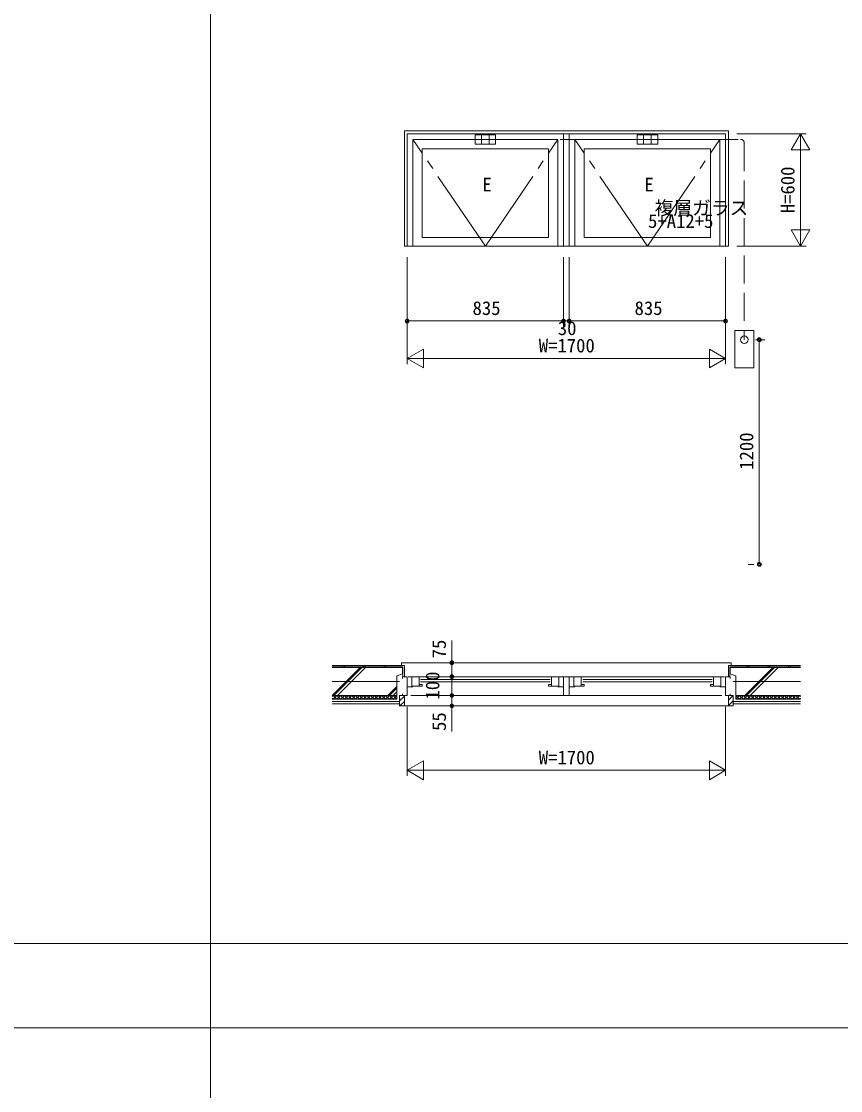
# Model space of a CAD drawing. Units: millimetres, scale not verified. Extents: x -14862 to 13831, y -10512 to 9500.
# Drawn here: x -10159 to -5786, y -4786 to 925 of the extents above; entities that cross this region are included whole.
import ezdxf
from ezdxf.enums import TextEntityAlignment as Align

# ---------------------------------------------------------------- set-up
doc = ezdxf.new("R2010")
doc.units = ezdxf.units.MM
doc.header["$LTSCALE"] = 50
doc.linetypes.add('CHAIN2', pattern=[12, 9, -1, 1, -1])
doc.linetypes.add('DASHED3', pattern=[4, 3, -1])
for name, color, linetype, lineweight in [('0-2_YKK_ZWAK', 7, 'Continuous', 9), ('0-3_YKK_11', 2, 'Continuous', 9), ('0-4_YKK_12', 7, 'Continuous', 9), ('0-5_YSS_K', 4, 'Continuous', 9), ('0-6_YKK_13', 3, 'Continuous', 9), ('0-7_YKK_D', 4, 'Continuous', 9)]:
    doc.layers.add(name, color=color, linetype=linetype, lineweight=lineweight)
doc.styles.add('ＭＳ ゴシック', font='')
doc.styles.get('ＭＳ ゴシック').set_extended_font_data('MS Gothic')

msp = doc.modelspace()

# ---------------------------------------------------------------- linework, layer by layer
at = {"layer": '0-2_YKK_ZWAK'}
for p, q in [((-9150, -10500), (-9150, 9000)), ((-14850, -4000), (13650, -4000)), ((-14850, -4450), (13650, -4450))]:
    msp.add_line(p, q, dxfattribs=at)
at = {"layer": '0-3_YKK_11'}
for p, q in [((-6340, 325), (-5970, 325)), ((-6000, 325), (-6000, 225)), ((-6000, -274), (-6000, 324)), ((-6050, 238.4), (-5950, 238.4)), ((-6050, -188.4), (-6000, -275)), ((-5950, -188.4), (-6050, -188.4)), ((-6000, -275), (-6000, -175)), ((-6000, -275), (-5950, -188.4)), ((-6340, -275), (-5970, -275)), ((-8100, -335), (-8100, -705)), ((-8100, -335), (-8100, -905)), ((-7265, -335), (-7265, -705)), ((-7265, -335), (-7265, -705)), ((-7235, -335), (-7235, -705)), ((-7235, -335), (-7235, -705)), ((-6400, -335), (-6400, -705)), ((-6400, -335), (-6400, -905)), ((-8100, -675), (-8080, -675)), ((-8080, -675), (-7285, -675)), ((-7285, -675), (-7305, -675)), ((-7265, -675), (-7285, -675)), ((-7265, -675), (-7285, -675)), ((-7265, -675), (-7235, -675)), ((-7235, -675), (-7215, -675)), ((-7235, -675), (-7215, -675)), ((-7215, -675), (-6420, -675)), ((-7215, -675), (-7195, -675)), ((-6400, -675), (-6420, -675)), ((-6240, -775), (-6190, -775)), ((-6220, -775), (-6220, -795)), ((-6220, -795), (-6220, -1955)), ((-8013.4, -925), (-8013.4, -825)), ((-6486.6, -825), (-6486.6, -925)), ((-6400, -875), (-6486.6, -825)), ((-8100, -875), (-8013.4, -925)), ((-8099, -875), (-6401, -875)), ((-6400, -875), (-6500, -875)), ((-6486.6, -925), (-6400, -875)), ((-6280, -1975), (-6250, -1975)), ((-6220, -1975), (-6220, -1955)), ((-7861, -2500), (-7861, -2382.29)), ((-7921, -2500), (-7891, -2500)), ((-7861, -2500), (-7861, -2520)), ((-7861, -2555), (-7861, -2520)), ((-7861, -2575), (-7861, -2555)), ((-7921, -2575), (-7891, -2575)), ((-7911, -2575), (-7891, -2575)), ((-7861, -2575), (-7861, -2595)), ((-7861, -2655), (-7861, -2595)), ((-7921, -2675), (-7891, -2675)), ((-7911, -2675), (-7891, -2675)), ((-7861, -2655), (-7861, -2635)), ((-7861, -2675), (-7861, -2655)), ((-7861, -2675), (-7861, -2655)), ((-7861, -2675), (-7861, -2730)), ((-8100, -2735), (-8100, -3105)), ((-8055, -2730), (-7831, -2730)), ((-7861, -2730), (-7861, -2750)), ((-6400, -2735), (-6400, -3105)), ((-7861, -2750), (-7861, -2867.71)), ((-8013.4, -3125), (-8013.4, -3025)), ((-6486.6, -3025), (-6486.6, -3125)), ((-6400, -3075), (-6486.6, -3025)), ((-8100, -3075), (-8000, -3075)), ((-8099, -3075), (-6401, -3075)), ((-6400, -3075), (-6500, -3075)), ((-6486.6, -3125), (-6400, -3075))]:
    msp.add_line(p, q, dxfattribs=at)
for points in [[(-5950, 238.4), (-6000, 325), (-6050, 238.4)], [(-8013.4, -825), (-8100, -875), (-8000, -875)], [(-8013.4, -3025), (-8100, -3075), (-8013.4, -3125)]]:
    msp.add_lwpolyline(points, dxfattribs=at)
for centre, radius in [((-8100, -675), 10), ((-8100, -675), 6.5), ((-7265, -675), 10), ((-7265, -675), 10), ((-7265, -675), 6.5), ((-7265, -675), 6.5), ((-7235, -675), 10), ((-7235, -675), 10), ((-7235, -675), 6.5), ((-7235, -675), 6.5), ((-6400, -675), 10), ((-6400, -675), 6.5), ((-6220, -775), 10), ((-6220, -775), 6.5), ((-6220, -1975), 10), ((-6220, -1975), 6.5), ((-7861, -2500), 10), ((-7861, -2500), 6.5), ((-7861, -2575), 10), ((-7861, -2575), 10), ((-7861, -2575), 6.5), ((-7861, -2575), 6.5), ((-7861, -2675), 10), ((-7861, -2675), 10), ((-7861, -2675), 6.5), ((-7861, -2675), 6.5), ((-7861, -2730), 10), ((-7861, -2730), 6.5)]:
    msp.add_circle(centre, radius, dxfattribs=at)
at = {"layer": '0-4_YKK_12'}
for p, q in [((-8130, -2500), (-7250, -2500)), ((-8130, -2515), (-8130, -2500)), ((-6370, -2500), (-7250, -2500)), ((-6370, -2515), (-6370, -2500)), ((-8115, -2515), (-8500, -2515)), ((-8123, -2523), (-8500, -2523)), ((-8350, -2525), (-8500, -2675)), ((-8125, -2525), (-8500, -2525)), ((-8341.51, -2525), (-8491.51, -2675)), ((-8321.72, -2525), (-8471.72, -2675)), ((-8445, -2515), (-8445, -2523)), ((-8435, -2515), (-8435, -2523)), ((-8335, -2515), (-8335, -2523)), ((-8325, -2515), (-8325, -2523)), ((-8225, -2515), (-8225, -2523)), ((-8215, -2515), (-8215, -2523)), ((-8155, -2570), (-8125, -2560)), ((-8125, -2560), (-8125, -2525)), ((-8123, -2575), (-8123, -2523)), ((-8115, -2575), (-8115, -2515)), ((-6385, -2515), (-6000, -2515)), ((-6385, -2575), (-6385, -2515)), ((-6377, -2523), (-6000, -2523)), ((-6377, -2575), (-6377, -2523)), ((-6375, -2525), (-6000, -2525)), ((-6375, -2560), (-6375, -2525)), ((-6345, -2570), (-6375, -2560)), ((-6296.98, -2675), (-6146.99, -2525)), ((-6288.5, -2675), (-6138.5, -2525)), ((-6285, -2515), (-6285, -2523)), ((-6275, -2515), (-6275, -2523)), ((-6268.7, -2675), (-6118.7, -2525)), ((-6175, -2515), (-6175, -2523)), ((-6165, -2515), (-6165, -2523)), ((-6065, -2515), (-6065, -2523)), ((-6055, -2515), (-6055, -2523)), ((-8155, -2675), (-8155, -2570)), ((-8115, -2575), (-8123, -2575)), ((-6385, -2575), (-6377, -2575)), ((-6345, -2675), (-6345, -2570)), ((-8500, -2675), (-8155, -2675)), ((-8495, -2675), (-8500, -2680)), ((-8475, -2675), (-8495, -2695)), ((-8475, -2695), (-8495, -2675)), ((-8455, -2675), (-8475, -2695)), ((-8455, -2695), (-8475, -2675)), ((-8435, -2675), (-8455, -2695)), ((-8435, -2695), (-8455, -2675)), ((-8415, -2675), (-8435, -2695)), ((-8415, -2695), (-8435, -2675)), ((-8395, -2675), (-8415, -2695)), ((-8395, -2695), (-8415, -2675)), ((-8375, -2675), (-8395, -2695)), ((-8375, -2695), (-8395, -2675)), ((-8355, -2675), (-8375, -2695)), ((-8355, -2695), (-8375, -2675)), ((-8335, -2675), (-8355, -2695)), ((-8335, -2695), (-8355, -2675)), ((-8315, -2675), (-8335, -2695)), ((-8315, -2695), (-8335, -2675)), ((-8295, -2675), (-8315, -2695)), ((-8295, -2695), (-8315, -2675)), ((-8275, -2675), (-8295, -2695)), ((-8275, -2695), (-8295, -2675)), ((-8255, -2675), (-8275, -2695)), ((-8255, -2695), (-8275, -2675)), ((-8235, -2675), (-8255, -2695)), ((-8235, -2695), (-8255, -2675)), ((-8215, -2675), (-8235, -2695)), ((-8215, -2695), (-8235, -2675)), ((-8195, -2675), (-8215, -2695)), ((-8195, -2695), (-8215, -2675)), ((-8155, -2626.98), (-8203.01, -2675)), ((-8175, -2675), (-8195, -2695)), ((-8175, -2695), (-8195, -2675)), ((-8155, -2635.47), (-8194.53, -2675)), ((-8155, -2675), (-8175, -2695)), ((-8155, -2695), (-8175, -2675)), ((-8155, -2655.27), (-8174.73, -2675)), ((-8155, -2675), (-8155, -2695)), ((-8140, -2675), (-8115, -2675)), ((-8140, -2730), (-8140, -2675)), ((-8140, -2703.28), (-8115, -2678.28)), ((-8115, -2675), (-8115, -2730)), ((-6360, -2675), (-6385, -2700)), ((-6360, -2675), (-6385, -2675)), ((-6385, -2675), (-6385, -2730)), ((-6360, -2730), (-6360, -2675)), ((-6000, -2675), (-6345, -2675)), ((-6345, -2675), (-6325, -2695)), ((-6345, -2695), (-6325, -2675)), ((-6345, -2675), (-6345, -2695)), ((-6325, -2675), (-6305, -2695)), ((-6325, -2695), (-6305, -2675)), ((-6305, -2675), (-6285, -2695)), ((-6305, -2695), (-6285, -2675)), ((-6285, -2675), (-6265, -2695)), ((-6285, -2695), (-6265, -2675)), ((-6265, -2675), (-6245, -2695)), ((-6265, -2695), (-6245, -2675)), ((-6245, -2675), (-6225, -2695)), ((-6245, -2695), (-6225, -2675)), ((-6225, -2675), (-6205, -2695)), ((-6225, -2695), (-6205, -2675)), ((-6205, -2675), (-6185, -2695)), ((-6205, -2695), (-6185, -2675)), ((-6185, -2675), (-6165, -2695)), ((-6185, -2695), (-6165, -2675)), ((-6165, -2675), (-6145, -2695)), ((-6165, -2695), (-6145, -2675)), ((-6145, -2675), (-6125, -2695)), ((-6145, -2695), (-6125, -2675)), ((-6125, -2675), (-6105, -2695)), ((-6125, -2695), (-6105, -2675)), ((-6105, -2675), (-6085, -2695)), ((-6105, -2695), (-6085, -2675)), ((-6085, -2675), (-6065, -2695)), ((-6085, -2695), (-6065, -2675)), ((-6065, -2675), (-6045, -2695)), ((-6065, -2695), (-6045, -2675)), ((-6045, -2675), (-6025, -2695)), ((-6045, -2695), (-6025, -2675)), ((-6025, -2675), (-6005, -2695)), ((-6025, -2695), (-6005, -2675)), ((-6005, -2675), (-6000, -2680)), ((-8495, -2695), (-8500, -2690)), ((-8155, -2695), (-8500, -2695)), ((-8500, -2708), (-8140, -2708)), ((-8140, -2720), (-8500, -2720)), ((-8140, -2708), (-8140, -2720)), ((-8115, -2730), (-8140, -2730)), ((-8138.43, -2730), (-8115, -2706.57)), ((-8115, -2730), (-7250, -2730)), ((-6385, -2730), (-7250, -2730)), ((-6360, -2703.28), (-6385, -2728.28)), ((-6385, -2730), (-6360, -2730)), ((-6000, -2708), (-6360, -2708)), ((-6360, -2708), (-6360, -2720)), ((-6360, -2720), (-6000, -2720)), ((-6345, -2695), (-6000, -2695)), ((-6005, -2695), (-6000, -2690))]:
    msp.add_line(p, q, dxfattribs=at)
at = {"layer": '0-4_YKK_12', "linetype": 'CHAIN2'}
for p, q in [((-8140, -2600), (-8500, -2600)), ((-6360, -2600), (-6000, -2600))]:
    msp.add_line(p, q, dxfattribs=at)
at = {"layer": '0-5_YSS_K'}
for p, q in [((-6385, 340), (-8115, 340)), ((-8115, 340), (-8115, -275)), ((-6400, 325), (-8100, 325)), ((-8100, 325), (-8100, -275)), ((-8070, 295), (-8070, -275)), ((-7295, 295), (-8070, 295)), ((-7295, -275), (-7295, 295)), ((-7265, 325), (-7265, -275)), ((-7235, 325), (-7265, 325)), ((-7235, -275), (-7235, 325)), ((-7205, 295), (-7205, -275)), ((-6430, 295), (-7205, 295)), ((-6430, -275), (-6430, 295)), ((-6400, -275), (-6400, 325)), ((-6385, -275), (-6385, 340)), ((-7345, 245), (-8020, 245)), ((-8020, 245), (-8020, -230)), ((-7345, -230), (-7345, 245)), ((-6480, 245), (-7155, 245)), ((-7155, 245), (-7155, -230)), ((-6480, -230), (-6480, 245)), ((-8115, -275), (-6385, -275)), ((-8100, -275), (-6400, -275)), ((-8070, -275), (-7295, -275)), ((-8020, -230), (-7345, -230)), ((-7265, -275), (-7235, -275)), ((-7205, -275), (-6430, -275)), ((-7155, -230), (-6480, -230))]:
    msp.add_line(p, q, dxfattribs=at)
at = {"layer": '0-5_YSS_K', "linetype": 'CHAIN2'}
for p, q in [((-7682.5, -275), (-8070, 295)), ((-7682.5, -275), (-7295, 295)), ((-6817.5, -275), (-7205, 295)), ((-6817.5, -275), (-6430, 295))]:
    msp.add_line(p, q, dxfattribs=at)
at = {"layer": '0-5_YSS_K', "linetype": 'DASHED3'}
for p, q in [((-7682.5, 295), (-6320, 295)), ((-6300, 275), (-6300, -775))]:
    msp.add_line(p, q, dxfattribs=at)
msp.add_arc((-6320, 275), 20, 0, 90, dxfattribs=at)
at = {"layer": '0-6_YKK_13'}
for p, q in [((-7737.5, 320), (-7737.5, 270)), ((-7627.5, 320), (-7737.5, 320)), ((-7702.5, 320), (-7702.5, 270)), ((-7662.5, 270), (-7662.5, 320)), ((-7627.5, 270), (-7627.5, 320)), ((-6872.5, 320), (-6872.5, 270)), ((-6762.5, 320), (-6872.5, 320)), ((-6837.5, 320), (-6837.5, 270)), ((-6797.5, 270), (-6797.5, 320)), ((-6762.5, 270), (-6762.5, 320)), ((-7737.5, 270), (-7627.5, 270)), ((-6872.5, 270), (-6762.5, 270)), ((-6250, -725), (-6350, -725)), ((-6250, -925), (-6250, -725))]:
    msp.add_line(p, q, dxfattribs=at)
msp.add_lwpolyline([(-6350, -725), (-6350, -925), (-6250, -925)], dxfattribs=at)
msp.add_circle((-6300, -775), 20, dxfattribs=at)
at = {"layer": '0-7_YKK_D'}
for p, q in [((-8125, -2575), (-8125, -2584)), ((-8100, -2575), (-8125, -2575)), ((-8100, -2675), (-8100, -2575)), ((-8020, -2575), (-8095, -2575)), ((-8080, -2575), (-6420, -2575)), ((-8075, -2625), (-8075, -2575)), ((-8020, -2625), (-8075, -2625)), ((-8036, -2575), (-8036, -2625)), ((-8020, -2617), (-8036, -2617)), ((-8028, -2589), (-7337, -2589)), ((-8028, -2603), (-7337, -2603)), ((-8020, -2625), (-8020, -2617)), ((-7345, -2575), (-7270, -2575)), ((-7345, -2617), (-7329, -2617)), ((-7345, -2625), (-7345, -2617)), ((-7345, -2625), (-7290, -2625)), ((-7329, -2575), (-7329, -2625)), ((-7290, -2625), (-7290, -2575)), ((-7265, -2575), (-7265, -2675)), ((-7235, -2575), (-7265, -2575)), ((-7235, -2675), (-7235, -2575)), ((-7155, -2575), (-7230, -2575)), ((-7210, -2625), (-7210, -2575)), ((-7155, -2625), (-7210, -2625)), ((-7171, -2575), (-7171, -2625)), ((-7155, -2617), (-7171, -2617)), ((-7163, -2589), (-6472, -2589)), ((-7163, -2603), (-6472, -2603)), ((-7155, -2625), (-7155, -2617)), ((-6480, -2575), (-6405, -2575)), ((-6480, -2617), (-6464, -2617)), ((-6480, -2625), (-6480, -2617)), ((-6480, -2625), (-6425, -2625)), ((-6464, -2575), (-6464, -2625)), ((-6425, -2625), (-6425, -2575)), ((-6400, -2575), (-6375, -2575)), ((-6400, -2675), (-6400, -2575)), ((-6375, -2575), (-6375, -2584)), ((-8125, -2675), (-8125, -2666)), ((-8100, -2675), (-8125, -2675)), ((-8100, -2629), (-8070, -2629)), ((-8080, -2675), (-6420, -2675)), ((-7265, -2629), (-7295, -2629)), ((-7265, -2675), (-7235, -2675)), ((-7235, -2629), (-7205, -2629)), ((-6400, -2629), (-6430, -2629)), ((-6400, -2675), (-6375, -2675)), ((-6375, -2675), (-6375, -2666))]:
    msp.add_line(p, q, dxfattribs=at)

# ---------------------------------------------------------------- texts
at = {"layer": '0-3_YKK_11', "color": 4, "style": 'ＭＳ ゴシック'}
for s, p in [('H=600', (-6010, -99.57)), ('1200', (-6230, -1469.86)), ('75', (-7871, -2476.86)), ('100', (-7906, -2697)), ('55', (-7871, -2864.57))]:
    msp.add_text(s, height=73.31, rotation=90, dxfattribs=at).set_placement(p, align=Align.BOTTOM_LEFT)
for s, p in [('835', (-7751.07, -665)), ('835', (-6886.07, -665)), ('30', (-7295.71, -772.5)), ('W=1700', (-7397.43, -865)), ('W=1700', (-7397.43, -3065))]:
    msp.add_text(s, height=73.31, dxfattribs=at).set_placement(p, align=Align.BOTTOM_LEFT)
at = {"layer": '0-5_YSS_K', "style": 'ＭＳ ゴシック'}
for s, p in [('E', (-7698.5, -5)), ('E', (-6833.5, -5)), ('複層ガラス', (-6778.8, -130)), ('5+A12+5', (-6814, -200))]:
    msp.add_text(s, height=73.31, dxfattribs=at).set_placement(p, align=Align.BOTTOM_LEFT)

doc.saveas('drawing.dxf')
